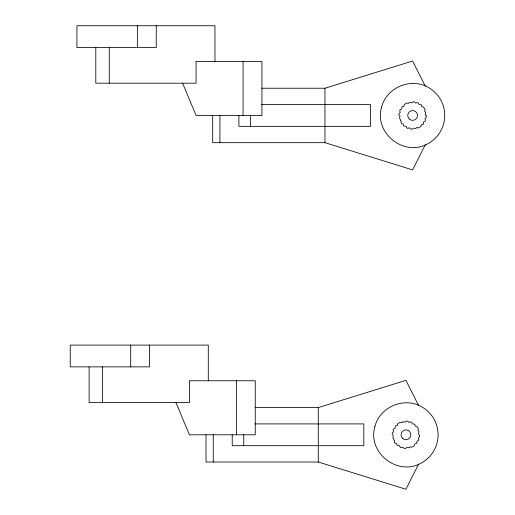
<?xml version="1.0" encoding="UTF-8"?>
<svg xmlns="http://www.w3.org/2000/svg" width="515" height="515" viewBox="0 0 515 515"><rect width="100%" height="100%" fill="white"/><g stroke="black" fill="none" stroke-linecap="round" stroke-linejoin="round"><path stroke-width="0.77" d="M425.306 144.676L412.618 169.905L324.959 142.681L212.689 142.681L212.689 115.457M418.631 464.021L405.942 489.25L318.283 462.026L206.013 462.026L206.013 434.802M261.89 88.232L324.959 88.232L412.618 61.008L425.306 86.237M255.215 407.577L318.283 407.577L405.942 380.353L418.631 405.582M261.639 104.564L370.491 104.564L370.491 126.349L238.909 126.349L238.909 115.457M254.964 423.909L363.822 423.909L363.822 445.687L232.233 445.687L232.233 434.802M182.619 83.192L196.093 115.457L261.929 115.457L261.929 61.414L196.093 61.414L196.093 83.192L95.796 83.192L95.796 47.528M175.943 402.537L189.417 434.802L255.253 434.802L255.253 380.759L189.417 380.759L189.417 402.537L89.121 402.537L89.121 366.873M324.959 88.232L324.959 142.681M318.283 407.577L318.283 462.026M250.419 115.457L250.419 126.349M243.743 434.802L243.743 445.687M243.067 61.414L243.067 115.457M236.391 380.759L236.391 434.802M219.918 115.457L219.918 142.681M214.961 61.414L214.961 25.75L76.928 25.75L76.928 47.528L156.245 47.528L156.245 25.75M213.249 434.802L213.249 462.026M208.285 380.759L208.285 345.095L70.252 345.095L70.252 366.873L149.569 366.873L149.569 345.095M137.376 25.75L137.376 47.528M130.701 345.095L130.701 366.873M109.27 47.528L109.27 83.192M102.594 366.873L102.594 402.537M426.278 115.997L426.188 117.33L424.965 118.547L425.512 120.33L425.197 121.089L423.555 121.965L423.568 124.07L421.379 124.675L420.877 126.49L418.541 127.913L416.706 127.475L415.92 128.467L413.455 128.158L411.923 129.22L410.841 129.123L409.528 127.804L407.745 128.344L406.992 128.035L406.11 126.394L403.786 126.033L403.284 124.07L401.674 123.697L401.043 122.982L401.204 121.083L400.335 120.529L400.593 119.538L399.595 118.74L399.917 116.287L398.855 114.755L398.951 113.68L400.277 112.36L399.73 110.583L400.046 109.824L401.687 108.948L402.054 106.611L403.869 106.219L404.365 104.423L406.696 103L408.53 103.406L409.309 102.479L411.788 102.755L413.32 101.693L414.401 101.79L415.714 103.109L417.491 102.569L418.251 102.878L419.133 104.519L421.463 104.886L421.862 106.702L423.658 107.204L425.075 109.528L424.675 111.369L425.622 112.167L425.197 114.452L426.278 115.997M419.603 435.342L419.513 436.675L418.289 437.892L418.837 439.675L418.521 440.434L416.88 441.31L416.893 443.415L414.704 444.02L414.202 445.835L411.865 447.258L410.03 446.82L409.245 447.805L406.779 447.503L405.247 448.565L404.166 448.468L402.852 447.149L401.069 447.69L400.316 447.381L399.434 445.739L397.11 445.378L396.608 443.415L394.999 443.042L394.368 442.327L394.529 440.428L393.66 439.874L393.917 438.883L392.919 438.085L393.248 435.632L392.179 434.1L392.276 433.025L393.602 431.705L393.054 429.928L393.37 429.169L395.011 428.287L395.378 425.957L397.194 425.557L397.689 423.768L400.02 422.345L401.855 422.751L402.633 421.824L405.112 422.1L406.644 421.038L407.726 421.135L409.039 422.455L410.815 421.907L411.575 422.223L412.457 423.864L414.787 424.231L415.187 426.047L416.983 426.542L418.399 428.873L418 430.707L418.946 431.512L418.528 433.797L419.603 435.342M381.589 107.139C373.755 133.758 404.996 157.732 428.68 143.279A32.123 32.123 0 0 0 428.68 87.634C411.247 77.134 386.495 87.389 381.589 107.139M374.914 426.484C367.079 453.103 398.32 477.077 422.01 462.625A32.123 32.123 0 0 0 422.01 406.979C404.571 396.479 379.819 406.734 374.914 426.484M409.155 118.92A4.899 4.899 0 0 0 417.356 116.725A4.899 4.899 0 0 0 411.35 110.725A4.899 4.899 0 0 0 409.155 118.92M402.479 438.265A4.899 4.899 0 0 0 410.68 436.07A4.899 4.899 0 0 0 404.674 430.064A4.899 4.899 0 0 0 402.479 438.265"/></g></svg>
